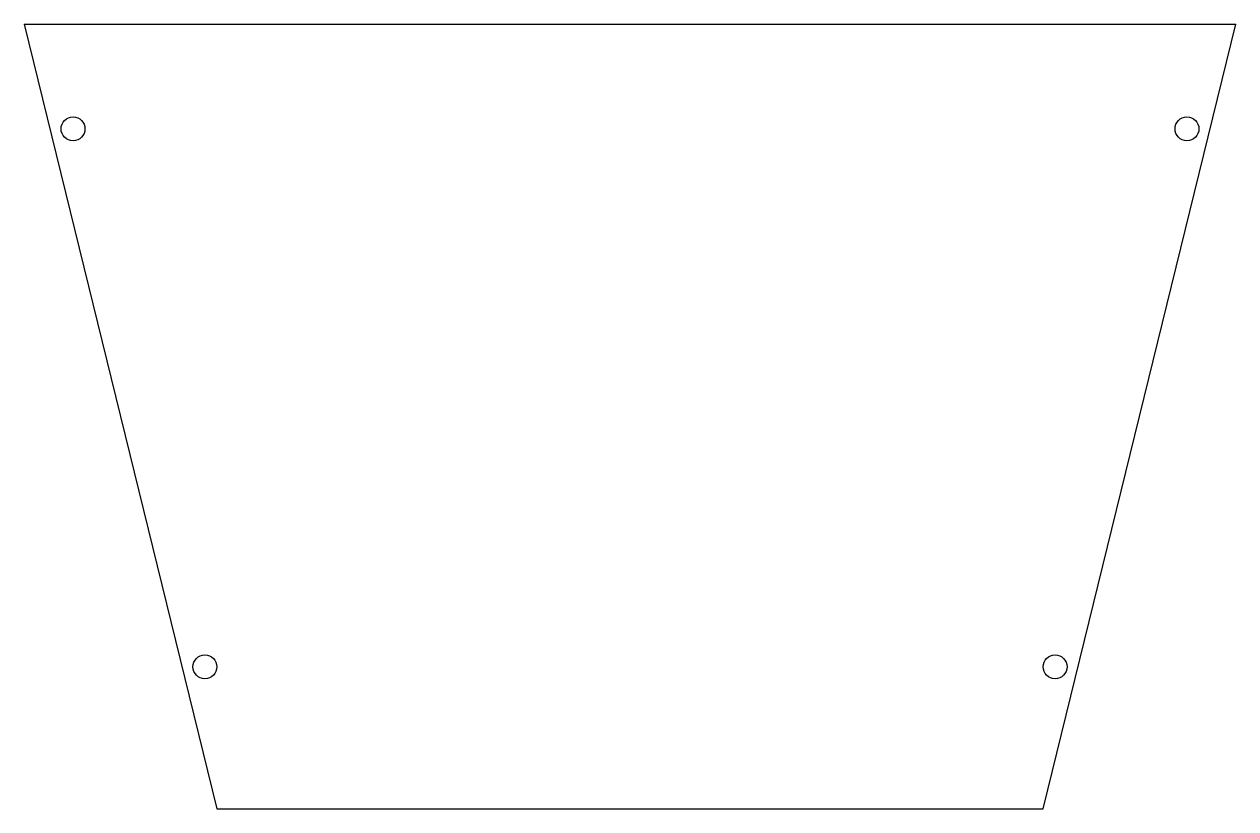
# Model space of a CAD drawing. Header units: millimetres. Extents: x -25 to 137, y -4 to 101.
import ezdxf

# ---------------------------------------------------------------- set-up
doc = ezdxf.new("R2010")
doc.units = ezdxf.units.MM

msp = doc.modelspace()

# ---------------------------------------------------------------- linework, layer by layer
at = {"color": 7, "linetype": 'Continuous', "lineweight": 25}
for p, q in [((-24.75, 101), (137.25, 101)), ((-24.75, 101), (0.98, -4)), ((111.52, -4), (137.25, 101)), ((0.98, -4), (111.52, -4))]:
    msp.add_line(p, q, dxfattribs=at)
for centre in [(-18.23, 87), (130.73, 87), (-0.59, 15), (113.09, 15)]:
    msp.add_circle(centre, 1.6, dxfattribs=at)

doc.saveas('drawing.dxf')
